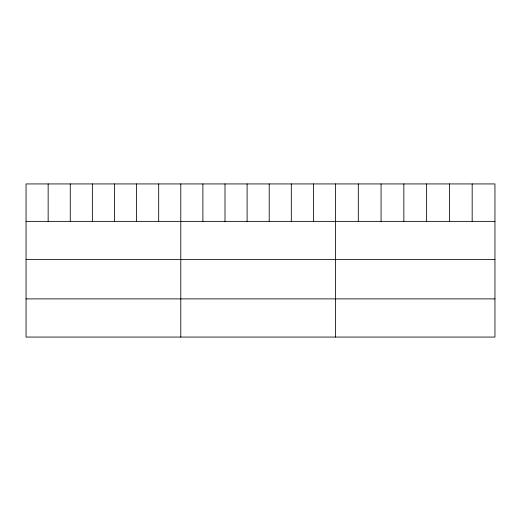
<?xml version="1.0" encoding="UTF-8"?>
<svg xmlns="http://www.w3.org/2000/svg" width="521" height="521" viewBox="0 0 521 521"><rect width="100%" height="100%" fill="white"/><g stroke="black" fill="none" stroke-linecap="round" stroke-linejoin="round"><path stroke-width="0.78" d="M494.95 221.366L494.95 337.067L26.05 337.067L26.05 183.933L494.95 183.933L494.95 221.366L26.05 221.366M26.05 259.549L494.95 259.549M26.05 298.885L494.95 298.885M472.176 183.933L472.176 221.366M449.402 183.933L449.402 221.366M426.627 183.933L426.627 221.366M403.847 183.933L403.847 221.366M381.072 183.933L381.072 221.366M358.298 183.933L358.298 221.366M335.524 183.933L335.524 337.067M313.421 183.933L313.421 221.366M291.311 183.933L291.311 221.366M269.207 183.933L269.207 221.366M247.104 183.933L247.104 221.366M225 183.933L225 221.366M202.89 183.933L202.89 221.366M180.787 183.933L180.787 337.067M158.684 183.933L158.684 221.366M136.574 183.933L136.574 221.366M114.47 183.933L114.47 221.366M92.367 183.933L92.367 221.366M70.263 183.933L70.263 221.366M48.153 183.933L48.153 221.366"/></g></svg>
